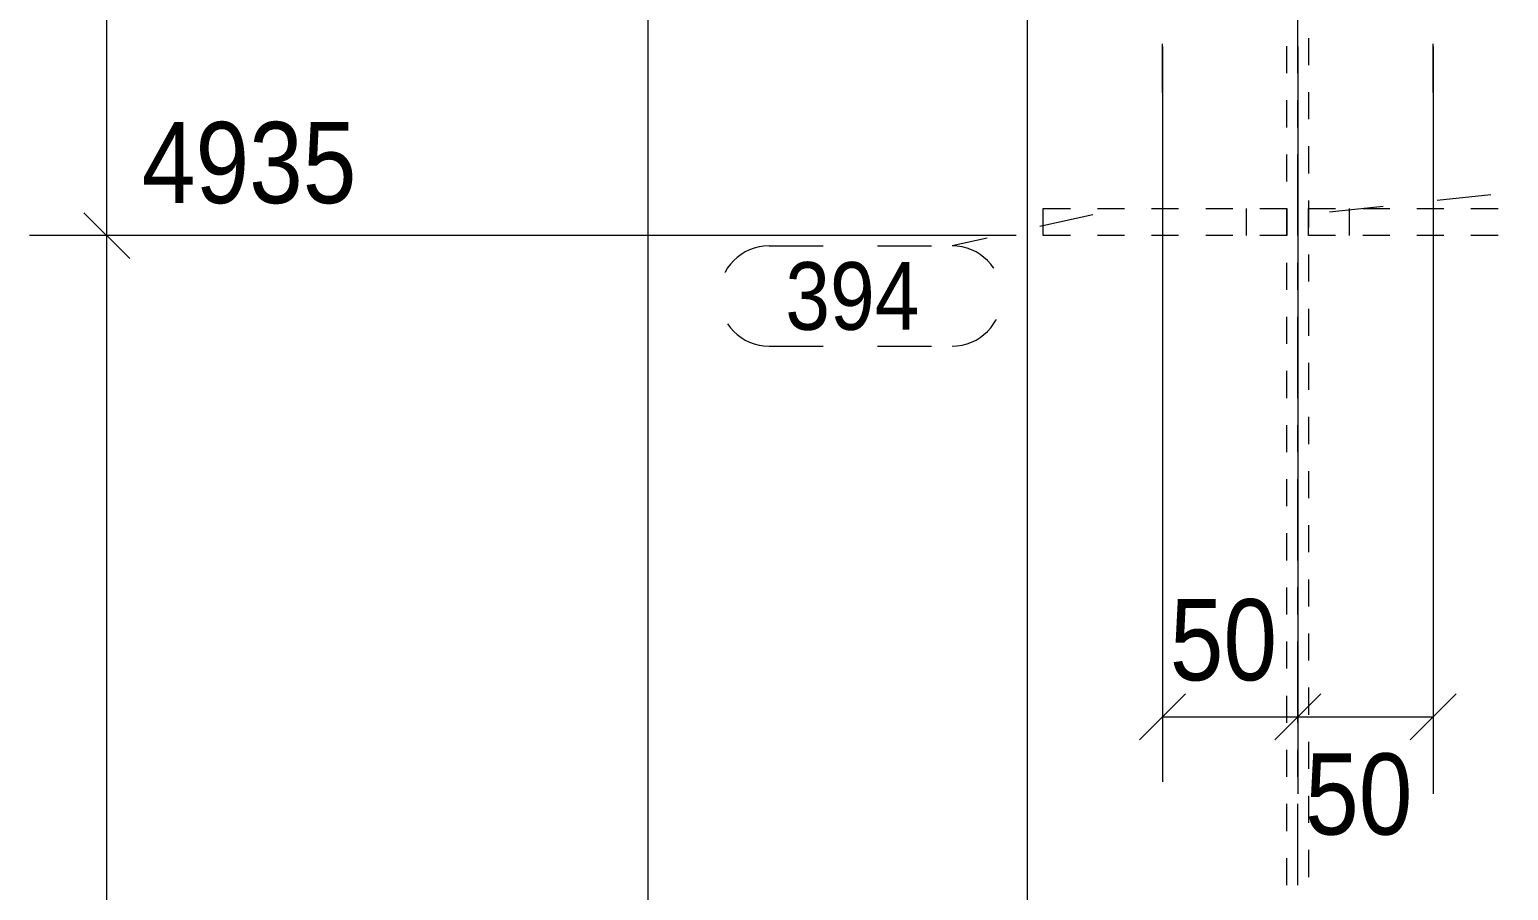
# Model space of a CAD drawing. Header units: millimetres. Extents: x 2 to 579, y 1 to 405.
# Drawn here: x 69.6 to 124.2, y 278.1 to 309.9 of the extents above; entities that cross this region are included whole.
import ezdxf

# ---------------------------------------------------------------- set-up
doc = ezdxf.new("R2010")
doc.units = ezdxf.units.MM
for name, pattern in [('XKITLINE00', [0]), ('XKITLINE01', [4, 1, -1, 1, -1]), ('XKITLINE02', [4, 2, -2]), ('XKITLINE03', [6, 3, -1, 1, -1])]:
    doc.linetypes.add(name, pattern=pattern)
for name, color, linetype, lineweight in [('Bolt', 3, 'Continuous', 0), ('Dimensions', 7, 'Continuous', 0), ('Part', 2, 'Continuous', 0), ('PartMark', 7, 'Continuous', 0)]:
    doc.layers.add(name, color=color, linetype=linetype, lineweight=lineweight)
doc.styles.add('ARIAL', font='ARIAL.TTF')

# ---------------------------------------------------------------- blocks, each defined once
blk = doc.blocks.new('*A14')
at = {"layer": 'Bolt', "color": 3, "linetype": 'XKITLINE00', "lineweight": 0}
for p, q in [((111.45, 368.966), (111.45, 367.167)), ((121.45, 368.966), (121.45, 367.167)), ((108.75, 366.266), (110.548, 366.266)), ((114.15, 366.266), (112.352, 366.266)), ((118.75, 366.266), (120.548, 366.266)), ((124.15, 366.266), (122.352, 366.266)), ((111.45, 363.566), (111.45, 365.364)), ((121.45, 363.566), (121.45, 365.364)), ((111.45, 360.966), (111.45, 359.167)), ((121.45, 360.966), (121.45, 359.167)), ((108.75, 358.266), (110.548, 358.266)), ((114.15, 358.266), (112.352, 358.266)), ((118.75, 358.266), (120.548, 358.266)), ((124.15, 358.266), (122.352, 358.266)), ((111.45, 355.566), (111.45, 357.364)), ((121.45, 355.566), (121.45, 357.364)), ((111.45, 352.966), (111.45, 351.167)), ((121.45, 352.966), (121.45, 351.167)), ((108.75, 350.266), (110.548, 350.266)), ((114.15, 350.266), (112.352, 350.266)), ((118.75, 350.266), (120.548, 350.266)), ((124.15, 350.266), (122.352, 350.266)), ((111.45, 347.566), (111.45, 349.364)), ((121.45, 347.566), (121.45, 349.364)), ((111.45, 328.966), (111.45, 327.167)), ((121.45, 328.966), (121.45, 327.167)), ((108.75, 326.266), (110.548, 326.266)), ((114.15, 326.266), (112.352, 326.266)), ((118.75, 326.266), (120.548, 326.266)), ((124.15, 326.266), (122.352, 326.266)), ((111.45, 323.566), (111.45, 325.364)), ((121.45, 323.566), (121.45, 325.364)), ((111.45, 320.966), (111.45, 319.167)), ((121.45, 320.966), (121.45, 319.167)), ((108.75, 318.266), (110.548, 318.266)), ((114.15, 318.266), (112.352, 318.266)), ((118.75, 318.266), (120.548, 318.266)), ((124.15, 318.266), (122.352, 318.266)), ((111.45, 315.566), (111.45, 317.364)), ((121.45, 315.566), (121.45, 317.364)), ((111.45, 312.966), (111.45, 311.167)), ((121.45, 312.966), (121.45, 311.167)), ((108.75, 310.266), (110.548, 310.266)), ((114.15, 310.266), (112.352, 310.266)), ((118.75, 310.266), (120.548, 310.266)), ((124.15, 310.266), (122.352, 310.266)), ((111.45, 307.566), (111.45, 309.364)), ((121.45, 307.566), (121.45, 309.364))]:
    blk.add_line(p, q, dxfattribs=at)
blk = doc.blocks.new('*A18')
at = {"layer": 'Part', "color": 7, "linetype": 'XKITLINE03', "lineweight": 0}
blk.add_line((116.45, 206.274), (116.45, 383.602), dxfattribs=at)
at = {"layer": 'Part', "color": 2, "linetype": 'XKITLINE00', "lineweight": 0}
blk.add_line((106.45, 375.711), (106.45, 206.274), dxfattribs=at)
at = {"layer": 'Part', "color": 7, "linetype": 'XKITLINE01', "lineweight": 0}
for p, q in [((116.05, 206.274), (116.05, 375.574)), ((116.85, 375.574), (116.85, 206.274))]:
    blk.add_line(p, q, dxfattribs=at)
blk = doc.blocks.new('*A21')
at = {"layer": 'Part', "color": 7, "linetype": 'XKITLINE01', "lineweight": 0}
for p, q in [((107.05, 302.274), (107.05, 303.274)), ((107.05, 303.274), (116.05, 303.274)), ((114.55, 303.274), (114.55, 302.274)), ((116.05, 303.274), (116.05, 302.274)), ((116.05, 302.274), (107.05, 302.274))]:
    blk.add_line(p, q, dxfattribs=at)
blk = doc.blocks.new('*A22')
at = {"layer": 'Part', "color": 7, "linetype": 'XKITLINE01', "lineweight": 0}
for p, q in [((116.85, 303.274), (125.85, 303.274)), ((116.85, 302.274), (116.85, 303.274)), ((118.35, 303.274), (118.35, 302.274)), ((125.85, 303.274), (125.85, 302.274)), ((125.85, 302.274), (116.85, 302.274))]:
    blk.add_line(p, q, dxfattribs=at)
blk = doc.blocks.new('*A67')
at = {"layer": 'Dimensions', "color": 7, "linetype": 'XKITLINE00', "lineweight": 0}
for p, q in [((111.45, 309.266), (111.45, 282.093)), ((116.45, 309.266), (116.45, 282.093)), ((112.299, 285.341), (110.601, 283.644)), ((117.299, 285.341), (115.601, 283.644)), ((111.45, 284.493), (116.45, 284.493))]:
    blk.add_line(p, q, dxfattribs=at)
at = {"layer": 'Dimensions', "color": 3}
for p in [(111.45, 284.493), (116.45, 284.493)]:
    blk.add_point(p, dxfattribs=at)
at = {"layer": 'Dimensions', "color": 3, "style": 'ARIAL', "width": 0.85}
blk.add_text('50', height=3, dxfattribs=at).set_placement((111.725, 285.843))
blk = doc.blocks.new('*A68')
at = {"layer": 'Dimensions', "color": 7, "linetype": 'XKITLINE00', "lineweight": 0}
for p, q in [((116.45, 309.266), (116.45, 281.643)), ((121.45, 309.266), (121.45, 281.643)), ((117.299, 285.341), (115.601, 283.644)), ((122.299, 285.341), (120.601, 283.644)), ((116.45, 284.493), (121.45, 284.493))]:
    blk.add_line(p, q, dxfattribs=at)
at = {"layer": 'Dimensions', "color": 3}
for p in [(116.45, 284.493), (121.45, 284.493)]:
    blk.add_point(p, dxfattribs=at)
at = {"layer": 'Dimensions', "color": 3, "style": 'ARIAL', "width": 0.85}
blk.add_text('50', height=3, dxfattribs=at).set_placement((116.725, 280.143))
blk = doc.blocks.new('*A71')
at = {"layer": 'Dimensions', "color": 7, "linetype": 'XKITLINE00', "lineweight": 0}
for p, q in [((71.601, 303.122), (73.299, 301.425)), ((106.05, 302.274), (69.6, 302.274)), ((72.45, 85.55), (72.45, 302.274))]:
    blk.add_line(p, q, dxfattribs=at)
at = {"layer": 'Dimensions', "color": 3}
blk.add_point((72.45, 302.274), dxfattribs=at)
at = {"layer": 'Dimensions', "color": 3, "style": 'ARIAL', "width": 0.85}
blk.add_text('4935', height=3, dxfattribs=at).set_placement((73.75, 303.474))
blk = doc.blocks.new('*A72')
at = {"layer": 'Dimensions', "color": 7, "linetype": 'XKITLINE00', "lineweight": 0}
for p, q in [((72.45, 302.274), (72.45, 375.711)), ((71.601, 303.122), (73.299, 301.425)), ((106.05, 302.274), (69.6, 302.274))]:
    blk.add_line(p, q, dxfattribs=at)
at = {"layer": 'Dimensions', "color": 3}
blk.add_point((72.45, 302.274), dxfattribs=at)
blk = doc.blocks.new('*A73')
at = {"layer": 'Dimensions', "color": 7, "linetype": 'XKITLINE00', "lineweight": 0}
blk.add_line((92.45, 85.55), (92.45, 314.949), dxfattribs=at)
blk = doc.blocks.new('*A83')
at = {"layer": 'PartMark', "color": 7, "linetype": 'XKITLINE02', "lineweight": 0}
for p, q in [((129.216, 308.107), (135.979, 308.107)), ((117.624, 303.151), (129.216, 304.407)), ((129.216, 304.407), (135.979, 304.407))]:
    blk.add_line(p, q, dxfattribs=at)
for centre, start, end in [((129.216, 306.257), 90, 270), ((135.979, 306.257), 270, 90)]:
    blk.add_arc(centre, 1.85, start, end, dxfattribs=at)
at = {"layer": 'PartMark', "color": 3, "style": 'ARIAL', "width": 0.85}
blk.add_text('394', height=2.5, dxfattribs=at).set_placement((129.816, 305.007))
blk = doc.blocks.new('*A84')
at = {"layer": 'PartMark', "color": 7, "linetype": 'XKITLINE02', "lineweight": 0}
for p, q in [((108.879, 303.044), (103.683, 301.894)), ((96.921, 301.894), (103.683, 301.894)), ((96.921, 298.194), (103.683, 298.194))]:
    blk.add_line(p, q, dxfattribs=at)
for centre, start, end in [((96.921, 300.044), 90, 270), ((103.683, 300.044), 270, 90)]:
    blk.add_arc(centre, 1.85, start, end, dxfattribs=at)
at = {"layer": 'PartMark', "color": 3, "style": 'ARIAL', "width": 0.85}
blk.add_text('394', height=2.5, dxfattribs=at).set_placement((97.521, 298.794))

msp = doc.modelspace()

# ---------------------------------------------------------------- block references
at = {"lineweight": 0}
for name in ['*A72', '*A14', '*A73', '*A67', '*A68', '*A83', '*A71', '*A21', '*A22', '*A84']:
    msp.add_blockref(name, (0, 0), dxfattribs=at)
at = {"layer": 'Part', "lineweight": 0}
msp.add_blockref('*A18', (0, 0), dxfattribs=at)

doc.saveas('drawing.dxf')
